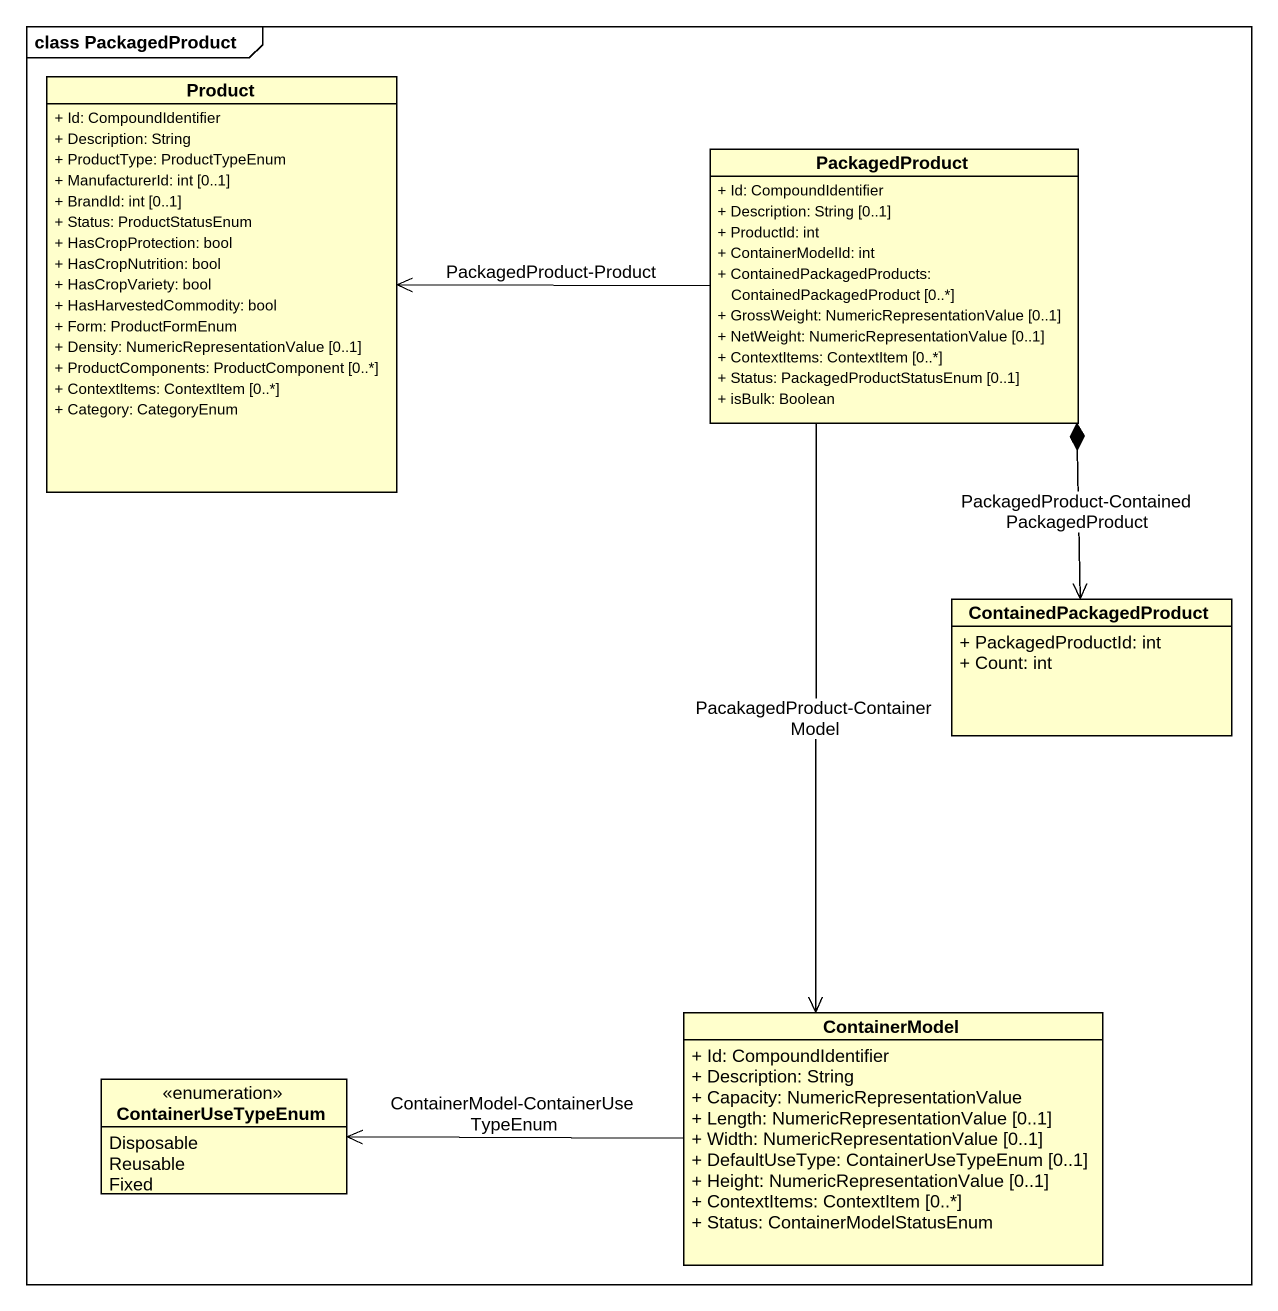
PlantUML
@startuml
mainframe class PackagedProduct
hide circle
hide empty members
skinparam classAttributeIconSize 0
class Product {
  + Id: CompoundIdentifier
  + Description: String
  + ProductType: ProductTypeEnum
  + ManufacturerId: int [0..1]
  + BrandId: int [0..1]
  + Status: ProductStatusEnum
  + HasCropProtection: bool
  + HasCropNutrition: bool
  + HasCropVariety: bool
  + HasHarvestedCommodity: bool
  + Form: ProductFormEnum
  + Density: NumericRepresentationValue [0..1]
  + ProductComponents: ProductComponent [0..*]
  + ContextItems: ContextItem [0..*]
  + Category: CategoryEnum
}
class PackagedProduct {
  + Id: CompoundIdentifier
  + Description: String [0..1]
  + ProductId: int
  + ContainerModelId: int
  + ContainedPackagedProducts: ContainedPackagedProduct [0..*]
  + GrossWeight: NumericRepresentationValue [0..1]
  + NetWeight: NumericRepresentationValue [0..1]
  + ContextItems: ContextItem [0..*]
  + Status: PackagedProductStatusEnum [0..1]
  + isBulk: Boolean
}
class ContainedPackagedProduct {
  + PackagedProductId: int
  + Count: int
}
class ContainerModel {
  + Id: CompoundIdentifier
  + Description: String
  + Capacity: NumericRepresentationValue
  + Length: NumericRepresentationValue [0..1]
  + Width: NumericRepresentationValue [0..1]
  + DefaultUseType: ContainerUseTypeEnum [0..1]
  + Height: NumericRepresentationValue [0..1]
  + ContextItems: ContextItem [0..*]
  + Status: ContainerModelStatusEnum
}
enum ContainerUseTypeEnum {
  Disposable
  Reusable
  Fixed
}
Product <-right- PackagedProduct : PackagedProduct-Product
ContainedPackagedProduct <-up-* PackagedProduct : PackagedProduct-ContainedPackagedProduct
ContainerModel <-up- PackagedProduct : PacakagedProduct-ContainerModel
ContainerUseTypeEnum <-right- ContainerModel : ContainerModel-ContainerUseTypeEnum
@enduml
